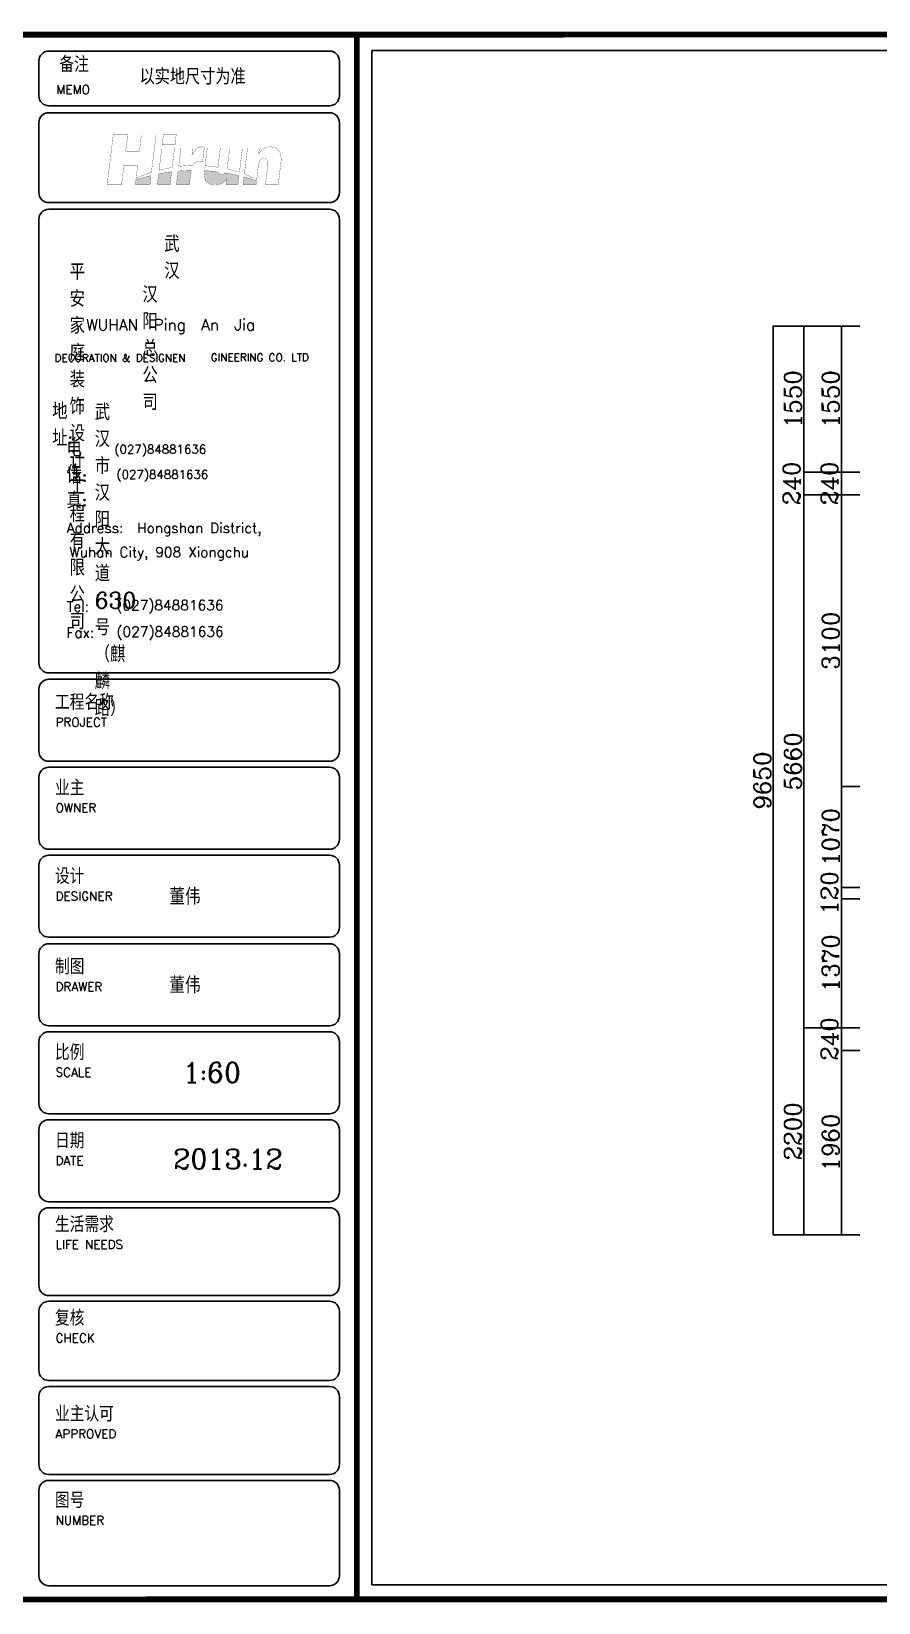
# Model space of a CAD drawing. Header units: millimetres. Extents: x 512961 to 915856, y -1268271 to -458543.
# Drawn here: x 872896 to 881892, y -1162809 to -1146125 of the extents above; entities that cross this region are included whole.
import ezdxf

# ---------------------------------------------------------------- set-up
doc = ezdxf.new("R2010")
doc.units = ezdxf.units.MM
doc.header["$MEASUREMENT"] = 0
doc.header["$PDMODE"] = 3
doc.layers.get('0').update_dxf_attribs({"linetype": 'CONTINUOUS'})
doc.layers.get('DEFPOINTS').update_dxf_attribs({"linetype": 'CONTINUOUS'})
doc.layers.add('txt', color=7, linetype='CONTINUOUS')
doc.styles.add('HZXY', font='complex.shx', dxfattribs={"bigfont": 'HZXY.shx'})
doc.styles.add('ROMAND', font='romand')
doc.styles.get("Standard").update_dxf_attribs({"font": 'complex.shx', "bigfont": 'hzxy.shx'})
doc.dimstyles.new('LMDIM40', dxfattribs={"dimtxt": 80, "dimasz": 20, "dimexe": 0, "dimexo": 0, "dimgap": 25, "dimtad": 1, "dimdec": 0, "dimzin": 0, "dimdsep": 46, "dimtxsty": 'Standard', "dimblk1": 'DOT', "dimblk2": 'DOT', "dimsah": 1, "dimcen": 0, "dimclrd": 2, "dimclre": 2, "dimclrt": 2, "dimadec": 0, "dimazin": 0, "dimtfac": 1, "dimtdec": 0, "dimtmove": 2, "dimatfit": 3, "dimldrblk": 'DOT', "dimfxl": 1, "dimtolj": 1, "dimtzin": 0, "dimarcsym": 0})

# ---------------------------------------------------------------- blocks, each defined once
blk = doc.blocks.new('_ArchTick')
at = {"color": 0, "linetype": 'ByBlock', "const_width": 0.15}
blk.add_lwpolyline([(-0.5, -0.5), (0.5, 0.5)], dxfattribs=at)
blk = doc.blocks.new('*D666')
at = {"layer": 'DEFPOINTS', "color": 0}
for p in [(881499, -1156945), (881692, -1156945), (881692, -1158905)]:
    blk.add_point(p, dxfattribs=at)
at = {"layer": 'txt', "color": 2, "lineweight": -2}
for p, q in [((881692, -1156945), (881499, -1156945)), ((881499, -1158905), (881499, -1156945)), ((881692, -1158905), (881499, -1158905))]:
    blk.add_line(p, q, dxfattribs=at)
at = {"layer": 'txt', "color": 2, "lineweight": -2, "xscale": 20, "yscale": 20, "zscale": 20}
for p, rotation in [((881499, -1156945), 90), ((881499, -1158905), 270)]:
    blk.add_blockref('_ArchTick', p, dxfattribs=dict(at, rotation=rotation))
at = {"layer": 'txt', "color": 2, "insert": (881384, -1157925), "char_height": 180, "attachment_point": 5, "rotation": 90}
blk.add_mtext('\\A1;1960', dxfattribs=at)
blk = doc.blocks.new('_DOT')
at = {"color": 0, "linetype": 'ByBlock'}
blk.add_line((-0.5, 0), (-1, 0), dxfattribs=at)
at = {"color": 0, "linetype": 'ByBlock', "const_width": 0.5}
blk.add_lwpolyline([(-0.25, 0, 1), (0.25, 0, 1)], format="xyb", close=True, dxfattribs=at)
blk = doc.blocks.new('DOT')
at = {"color": 0, "linetype": 'ByBlock'}
blk.add_line((-0.35, 0), (-1, 0), dxfattribs=at)
at = {"color": 0, "linetype": 'ByBlock', "const_width": 0.35}
blk.add_lwpolyline([(-0.175, 0, 1), (0.175, 0, 1)], format="xyb", close=True, dxfattribs=at)
blk = doc.blocks.new('*D667')
at = {"layer": 'DEFPOINTS', "color": 0}
for p in [(881499, -1156705), (881692, -1156705), (881692, -1156945)]:
    blk.add_point(p, dxfattribs=at)
at = {"layer": 'txt', "color": 2, "lineweight": -2}
for p, q in [((881692, -1156705), (881499, -1156705)), ((881499, -1156945), (881499, -1156705)), ((881692, -1156945), (881499, -1156945))]:
    blk.add_line(p, q, dxfattribs=at)
at = {"layer": 'txt', "color": 2, "lineweight": -2, "xscale": 20, "yscale": 20, "zscale": 20}
for p, rotation in [((881499, -1156705), 90), ((881499, -1156945), 270)]:
    blk.add_blockref('_ArchTick', p, dxfattribs=dict(at, rotation=rotation))
at = {"layer": 'txt', "color": 2, "insert": (881371, -1156825), "char_height": 180, "attachment_point": 5, "rotation": 90}
blk.add_mtext('\\A1;240', dxfattribs=at)
blk = doc.blocks.new('*D668')
at = {"layer": 'DEFPOINTS', "color": 0}
for p in [(881499, -1155335), (881692, -1155335), (881692, -1156705)]:
    blk.add_point(p, dxfattribs=at)
at = {"layer": 'txt', "color": 2, "lineweight": -2}
for p, q in [((881692, -1155335), (881499, -1155335)), ((881499, -1156705), (881499, -1155335)), ((881692, -1156705), (881499, -1156705))]:
    blk.add_line(p, q, dxfattribs=at)
at = {"layer": 'txt', "color": 2, "lineweight": -2, "xscale": 20, "yscale": 20, "zscale": 20}
for p, rotation in [((881499, -1155335), 90), ((881499, -1156705), 270)]:
    blk.add_blockref('_ArchTick', p, dxfattribs=dict(at, rotation=rotation))
at = {"layer": 'txt', "color": 2, "insert": (881384, -1156020), "char_height": 180, "attachment_point": 5, "rotation": 90}
blk.add_mtext('\\A1;1370', dxfattribs=at)
blk = doc.blocks.new('*D669')
at = {"layer": 'DEFPOINTS', "color": 0}
for p in [(881499, -1155215), (881692, -1155215), (881692, -1155335)]:
    blk.add_point(p, dxfattribs=at)
at = {"layer": 'txt', "color": 2, "lineweight": -2}
for p, q in [((881692, -1155215), (881499, -1155215)), ((881499, -1155335), (881499, -1155215)), ((881692, -1155335), (881499, -1155335))]:
    blk.add_line(p, q, dxfattribs=at)
at = {"layer": 'txt', "color": 2, "lineweight": -2, "xscale": 20, "yscale": 20, "zscale": 20}
for p, rotation in [((881499, -1155215), 90), ((881499, -1155335), 270)]:
    blk.add_blockref('_ArchTick', p, dxfattribs=dict(at, rotation=rotation))
at = {"layer": 'txt', "color": 2, "insert": (881371, -1155275), "char_height": 180, "attachment_point": 5, "rotation": 90}
blk.add_mtext('\\A1;120', dxfattribs=at)
blk = doc.blocks.new('*D670')
at = {"layer": 'DEFPOINTS', "color": 0}
for p in [(881499, -1154145), (881692, -1154145), (881692, -1155215)]:
    blk.add_point(p, dxfattribs=at)
at = {"layer": 'txt', "color": 2, "lineweight": -2}
for p, q in [((881692, -1154145), (881499, -1154145)), ((881499, -1155215), (881499, -1154145)), ((881692, -1155215), (881499, -1155215))]:
    blk.add_line(p, q, dxfattribs=at)
at = {"layer": 'txt', "color": 2, "lineweight": -2, "xscale": 20, "yscale": 20, "zscale": 20}
for p, rotation in [((881499, -1154145), 90), ((881499, -1155215), 270)]:
    blk.add_blockref('_ArchTick', p, dxfattribs=dict(at, rotation=rotation))
at = {"layer": 'txt', "color": 2, "insert": (881384, -1154680), "char_height": 180, "attachment_point": 5, "rotation": 90}
blk.add_mtext('\\A1;1070', dxfattribs=at)
blk = doc.blocks.new('*D671')
at = {"layer": 'DEFPOINTS', "color": 0}
for p in [(881499, -1151045), (881692, -1151045), (881692, -1154145)]:
    blk.add_point(p, dxfattribs=at)
at = {"layer": 'txt', "color": 2, "lineweight": -2}
for p, q in [((881692, -1151045), (881499, -1151045)), ((881499, -1154145), (881499, -1151045)), ((881692, -1154145), (881499, -1154145))]:
    blk.add_line(p, q, dxfattribs=at)
at = {"layer": 'txt', "color": 2, "lineweight": -2, "xscale": 20, "yscale": 20, "zscale": 20}
for p, rotation in [((881499, -1151045), 90), ((881499, -1154145), 270)]:
    blk.add_blockref('_ArchTick', p, dxfattribs=dict(at, rotation=rotation))
at = {"layer": 'txt', "color": 2, "insert": (881384, -1152595), "char_height": 180, "attachment_point": 5, "rotation": 90}
blk.add_mtext('\\A1;3100', dxfattribs=at)
blk = doc.blocks.new('*D672')
at = {"layer": 'DEFPOINTS', "color": 0}
for p in [(881499, -1150805), (881692, -1150805), (881692, -1151045)]:
    blk.add_point(p, dxfattribs=at)
at = {"layer": 'txt', "color": 2, "lineweight": -2}
for p, q in [((881692, -1150805), (881499, -1150805)), ((881499, -1151045), (881499, -1150805)), ((881692, -1151045), (881499, -1151045))]:
    blk.add_line(p, q, dxfattribs=at)
at = {"layer": 'txt', "color": 2, "lineweight": -2, "xscale": 20, "yscale": 20, "zscale": 20}
for p, rotation in [((881499, -1150805), 90), ((881499, -1151045), 270)]:
    blk.add_blockref('_ArchTick', p, dxfattribs=dict(at, rotation=rotation))
at = {"layer": 'txt', "color": 2, "insert": (881371, -1150925), "char_height": 180, "attachment_point": 5, "rotation": 90}
blk.add_mtext('\\A1;240', dxfattribs=at)
blk = doc.blocks.new('*D673')
at = {"layer": 'DEFPOINTS', "color": 0}
for p in [(881499, -1149255), (881692, -1149255), (881692, -1150805)]:
    blk.add_point(p, dxfattribs=at)
at = {"layer": 'txt', "color": 2, "lineweight": -2}
for p, q in [((881692, -1149255), (881499, -1149255)), ((881499, -1150805), (881499, -1149255)), ((881692, -1150805), (881499, -1150805))]:
    blk.add_line(p, q, dxfattribs=at)
at = {"layer": 'txt', "color": 2, "lineweight": -2, "xscale": 20, "yscale": 20, "zscale": 20}
for p, rotation in [((881499, -1149255), 90), ((881499, -1150805), 270)]:
    blk.add_blockref('_ArchTick', p, dxfattribs=dict(at, rotation=rotation))
at = {"layer": 'txt', "color": 2, "insert": (881384, -1150030), "char_height": 180, "attachment_point": 5, "rotation": 90}
blk.add_mtext('\\A1;1550', dxfattribs=at)
blk = doc.blocks.new('*D694')
at = {"layer": 'DEFPOINTS', "color": 0}
for p in [(881692, -1149255), (881097, -1150805), (881692, -1150805)]:
    blk.add_point(p, dxfattribs=at)
at = {"layer": 'txt', "color": 2, "lineweight": -2}
for p, q in [((881692, -1149255), (881097, -1149255)), ((881097, -1149255), (881097, -1150805)), ((881692, -1150805), (881097, -1150805))]:
    blk.add_line(p, q, dxfattribs=at)
at = {"layer": 'txt', "color": 2, "lineweight": -2, "xscale": 20, "yscale": 20, "zscale": 20}
for p, rotation in [((881097, -1149255), 90), ((881097, -1150805), 270)]:
    blk.add_blockref('_ArchTick', p, dxfattribs=dict(at, rotation=rotation))
at = {"layer": 'txt', "color": 2, "insert": (880982, -1150030), "char_height": 180, "attachment_point": 5, "rotation": 90}
blk.add_mtext('\\A1;1550', dxfattribs=at)
blk = doc.blocks.new('*D695')
at = {"layer": 'DEFPOINTS', "color": 0}
for p in [(881692, -1150805), (881097, -1151045), (881692, -1151045)]:
    blk.add_point(p, dxfattribs=at)
at = {"layer": 'txt', "color": 2, "lineweight": -2}
for p, q in [((881692, -1150805), (881097, -1150805)), ((881097, -1150805), (881097, -1151045)), ((881692, -1151045), (881097, -1151045))]:
    blk.add_line(p, q, dxfattribs=at)
at = {"layer": 'txt', "color": 2, "lineweight": -2, "xscale": 20, "yscale": 20, "zscale": 20}
for p, rotation in [((881097, -1150805), 90), ((881097, -1151045), 270)]:
    blk.add_blockref('_ArchTick', p, dxfattribs=dict(at, rotation=rotation))
at = {"layer": 'txt', "color": 2, "insert": (880969, -1150925), "char_height": 180, "attachment_point": 5, "rotation": 90}
blk.add_mtext('\\A1;240', dxfattribs=at)
blk = doc.blocks.new('*D696')
at = {"layer": 'DEFPOINTS', "color": 0}
for p in [(881692, -1151045), (881097, -1156705), (881692, -1156705)]:
    blk.add_point(p, dxfattribs=at)
at = {"layer": 'txt', "color": 2, "lineweight": -2}
for p, q in [((881692, -1151045), (881097, -1151045)), ((881097, -1151045), (881097, -1156705)), ((881692, -1156705), (881097, -1156705))]:
    blk.add_line(p, q, dxfattribs=at)
at = {"layer": 'txt', "color": 2, "lineweight": -2, "xscale": 20, "yscale": 20, "zscale": 20}
for p, rotation in [((881097, -1151045), 90), ((881097, -1156705), 270)]:
    blk.add_blockref('_ArchTick', p, dxfattribs=dict(at, rotation=rotation))
at = {"layer": 'txt', "color": 2, "insert": (880982, -1153875), "char_height": 180, "attachment_point": 5, "rotation": 90}
blk.add_mtext('\\A1;5660', dxfattribs=at)
blk = doc.blocks.new('*D697')
at = {"layer": 'DEFPOINTS', "color": 0}
for p in [(881692, -1156705), (881097, -1158905), (881692, -1158905)]:
    blk.add_point(p, dxfattribs=at)
at = {"layer": 'txt', "color": 2, "lineweight": -2}
for p, q in [((881692, -1156705), (881097, -1156705)), ((881097, -1156705), (881097, -1158905)), ((881692, -1158905), (881097, -1158905))]:
    blk.add_line(p, q, dxfattribs=at)
at = {"layer": 'txt', "color": 2, "lineweight": -2, "xscale": 20, "yscale": 20, "zscale": 20}
for p, rotation in [((881097, -1156705), 90), ((881097, -1158905), 270)]:
    blk.add_blockref('_ArchTick', p, dxfattribs=dict(at, rotation=rotation))
at = {"layer": 'txt', "color": 2, "insert": (880982, -1157805), "char_height": 180, "attachment_point": 5, "rotation": 90}
blk.add_mtext('\\A1;2200', dxfattribs=at)
blk = doc.blocks.new('*D698')
at = {"layer": 'DEFPOINTS', "color": 0}
for p in [(881692, -1149255), (880774, -1158905), (881692, -1158905)]:
    blk.add_point(p, dxfattribs=at)
at = {"layer": 'txt', "color": 2, "lineweight": -2}
for p, q in [((881692, -1149255), (880774, -1149255)), ((880774, -1149255), (880774, -1158905)), ((881692, -1158905), (880774, -1158905))]:
    blk.add_line(p, q, dxfattribs=at)
at = {"layer": 'txt', "color": 2, "lineweight": -2, "xscale": 20, "yscale": 20, "zscale": 20}
for p, rotation in [((880774, -1149255), 90), ((880774, -1158905), 270)]:
    blk.add_blockref('_ArchTick', p, dxfattribs=dict(at, rotation=rotation))
at = {"layer": 'txt', "color": 2, "insert": (880659, -1154080), "char_height": 180, "attachment_point": 5, "rotation": 90}
blk.add_mtext('\\A1;9650', dxfattribs=at)

msp = doc.modelspace()

# ---------------------------------------------------------------- hatches: boundary and pattern name
h = msp.add_hatch(color=8)
h.paths.add_polyline_path([(875286.8, -1147710.9, 0.0083728), (875223.7, -1147690.4, 0.0125238), (875153.7, -1147670.1), (875144, -1147749.5), (875282, -1147749.5)])
h.paths.add_polyline_path([(875100.7, -1147656.8, 0.0009777), (875029.6, -1147640.9, 0.0082024), (874952.1, -1147626.7, -0.0807601), (874941.4, -1147636.3, -0.0700903), (874929.2, -1147641.7, -0.0659521), (874907.2, -1147643.2, -0.1711385), (874886.9, -1147636.2, -0.1710199), (874875.7, -1147616, 0.0091201), (874805, -1147608.3, 0.0067274), (874734.1, -1147603.7, 0.0035828), (874732.7, -1147619.5, 0.027491), (874732.1, -1147653.1, 0.1253979), (874751.4, -1147715.7, 0.1608663), (874798.2, -1147749.6), (874889, -1147749.6, 0.0830321), (874931.8, -1147729.2, 0.0448455), (874954.9, -1147710, 0.0268999), (874970.9, -1147691.8), (874963.8, -1147749.6), (875089.4, -1147749.6)])
h.paths.add_polyline_path([(874592.8, -1147601.1, 0.0056446), (874526.6, -1147603.3, 0.006522), (874453.9, -1147608), (874436.4, -1147749.6), (874574.1, -1147749.6)])
h.paths.add_polyline_path([(874385, -1147615.6, 0.0087866), (874315.5, -1147625.5, 0.0150856), (874247, -1147637.8), (874233.3, -1147749.6), (874368.6, -1147749.6)])
h.paths.add_polyline_path([(874167, -1147655.3, 0.0116976), (874088, -1147676.6, 0.0068308), (874005.2, -1147703), (873999.4, -1147749.6), (874155.4, -1147749.6)])

# ---------------------------------------------------------------- linework, layer by layer
at = {"color": 4}
for p, q in [((876061.1, -1146333.8), (873081.6, -1146333.8)), ((872975.4, -1146440), (872975.4, -1146808.2)), ((876167.3, -1146440), (876167.3, -1146808.2)), ((876061.1, -1146914.3), (873081.6, -1146914.3)), ((876061.1, -1146988.1), (873081.6, -1146988.1)), ((872975.4, -1147094.2), (872975.4, -1147836.5)), ((876167.3, -1147094.2), (876167.3, -1147836.5)), ((876061.1, -1147942.6), (873081.6, -1147942.6)), ((876061.1, -1148013.3), (873081.6, -1148013.3)), ((872975.4, -1152832.9), (872975.4, -1148119.5)), ((876167.3, -1148119.5), (876167.3, -1152830.7)), ((876061.1, -1152936.9), (873081.6, -1152936.9)), ((873081.6, -1153005), (876061.1, -1153005)), ((872975.4, -1153769.2), (872975.4, -1153111.1)), ((876167.3, -1153111.1), (876167.3, -1153769.2)), ((873081.6, -1153875.4), (876061.1, -1153875.4)), ((872975.4, -1154703.3), (872975.4, -1154045.2)), ((873081.6, -1153939.1), (876061.1, -1153939.1)), ((876167.3, -1154045.2), (876167.3, -1154703.3)), ((873081.6, -1154809.5), (876061.1, -1154809.5)), ((873081.6, -1154873.2), (876061.1, -1154873.2)), ((872975.4, -1155637.4), (872975.4, -1154979.3)), ((876167.3, -1154979.3), (876167.3, -1155637.4)), ((873081.6, -1155743.6), (876061.1, -1155743.6)), ((873081.6, -1155813.6), (876061.1, -1155813.6)), ((872975.4, -1156577.8), (872975.4, -1155919.7)), ((876167.3, -1155919.7), (876167.3, -1156577.8)), ((873081.6, -1156684), (876061.1, -1156684)), ((872975.4, -1157511.9), (872975.4, -1156853.8)), ((873081.6, -1156747.7), (876061.1, -1156747.7)), ((876167.3, -1156853.8), (876167.3, -1157511.9)), ((873081.6, -1157618.1), (876061.1, -1157618.1)), ((873081.6, -1157681.8), (876061.1, -1157681.8)), ((872975.4, -1157787.9), (872975.4, -1158446)), ((876167.3, -1157787.9), (876167.3, -1158446)), ((873081.6, -1158552.2), (876061.1, -1158552.2)), ((872975.4, -1158722), (872975.4, -1159443.8)), ((873081.6, -1158615.9), (876061.1, -1158615.9)), ((876167.3, -1158722), (876167.3, -1159443.8)), ((873081.6, -1159550), (876061.1, -1159550)), ((872975.4, -1159716), (872975.4, -1160345.3)), ((873081.6, -1159609.9), (876061.1, -1159609.9)), ((876167.3, -1159716), (876167.3, -1160345.3)), ((873081.6, -1160451.4), (876061.1, -1160451.4)), ((873081.6, -1160515.1), (876061.1, -1160515.1)), ((872975.4, -1160621.2), (872975.4, -1161343.1)), ((876167.3, -1160621.2), (876167.3, -1161343.1)), ((873081.6, -1161449.2), (876061.1, -1161449.2)), ((873081.6, -1161511.5), (876061.1, -1161511.5)), ((872975.4, -1161617.6), (872975.4, -1162524.1)), ((876167.3, -1161617.6), (876167.3, -1162524.1)), ((873081.6, -1162630.3), (876061.1, -1162630.3))]:
    msp.add_line(p, q, dxfattribs=at)
at = {"const_width": 63.4}
for points in [[(853453.6, -1162777.7), (876351.9, -1162776.5), (876351.9, -1146157.8), (853453.6, -1146159)], [(876351.9, -1162776.5), (899250.1, -1162775.3), (899250.1, -1146156.6), (876351.9, -1146157.8)]]:
    msp.add_lwpolyline(points, close=True, dxfattribs=at)
at = {"color": 4}
msp.add_lwpolyline([(876511, -1146327.3), (876511, -1162620.7), (895715.7, -1162619.5), (895715.7, -1146326.1)], close=True, dxfattribs=at)
at = {"const_width": 2.57}
for points in [[(873766.1, -1147218.5), (873700.9, -1147749.6), (873854.9, -1147749.6), (873879.1, -1147545), (874025, -1147545), (874008.1, -1147685.2, -0.0213612), (874097.6, -1147647.3, -0.011006), (874170.1, -1147622.3), (874221.2, -1147218.1), (874065, -1147218.1), (874042.7, -1147396.6), (873896.6, -1147396.6), (873919.9, -1147219.1), (873766, -1147219.1)], [(874281, -1147362.5), (874251.8, -1147599.2, -0.0105569), (874318.6, -1147583.4, -0.0128922), (874390.8, -1147570.2), (874416.5, -1147362.5), (874281, -1147362.5)], [(874484.2, -1147362.4), (874460.1, -1147557.9, -0.0118671), (874528.9, -1147551.7, -0.0129971), (874608.8, -1147548.4, -0.1439359), (874639.7, -1147513.2, -0.1436825), (874686, -1147501.2, -0.1536681), (874700.6, -1147506.7), (874714.3, -1147506.7), (874733.1, -1147353.8), (874725.1, -1147353.8, -0.0155726), (874721.8, -1147352.4, 0.0837896), (874716.1, -1147351, 0.0788857), (874684.5, -1147355.2, 0.1325965), (874636.9, -1147383.4, 0.0890432), (874600.1, -1147439.6), (874609.6, -1147362.5), (874484.2, -1147362.4)], [(874763.8, -1147362.4), (874740.6, -1147551.9, -0.0159083), (874807.6, -1147558.1, -0.0153579), (874876.9, -1147567.9), (874902.1, -1147362.4), (874763.8, -1147362.4)], [(875001.4, -1147362.5), (874988, -1147473.6, 0.0032153), (874980.5, -1147534.2, -0.0358735), (874971.9, -1147584.1, -0.0148189), (875042.8, -1147602.3, -0.0119754), (875104.9, -1147621.8), (875137, -1147362.5), (875001.4, -1147362.5)], [(875157.4, -1147640.8), (875191.8, -1147362.7), (875317.1, -1147362.7), (875309.9, -1147422.8, -0.0543552), (875344.3, -1147386, -0.0929237), (875391.4, -1147358, -0.1330659), (875461.7, -1147353.9, -0.1455974), (875513.7, -1147379, -0.1364703), (875541.3, -1147426.1, -0.0836031), (875547.5, -1147501.7), (875517, -1147749.6), (875381.6, -1147749.6), (875405.8, -1147554.3, 0.0455004), (875407.5, -1147521.6, 0.1049859), (875400.7, -1147492.9, 0.190303), (875380.9, -1147475.1, 0.1097245), (875361, -1147472.4, 0.1122673), (875336.9, -1147481.1, 0.0873497), (875321.2, -1147498.4, 0.0325941), (875312.8, -1147517.6, 0.0363537), (875307.4, -1147542.3), (875288.4, -1147697.9, 0.0133415), (875218.1, -1147665, 0.0258428), (875157.4, -1147640.8, 0.7602512)], [(874005.2, -1147703), (873999.4, -1147749.7), (874155.4, -1147749.7), (874167, -1147655.3, 0.0116976), (874088, -1147676.6, 0.0068308), (874005.2, -1147703, -0.7640615)], [(874247, -1147637.8), (874233.3, -1147749.6), (874368.6, -1147749.6), (874385, -1147615.6, 0.0087866), (874315.5, -1147625.5, 0.0150856), (874247, -1147637.8, -1.0730626)], [(874453.9, -1147608), (874436.4, -1147749.7), (874574.1, -1147749.7), (874592.8, -1147601.1, 0.0056446), (874526.6, -1147603.3, 0.006522), (874453.9, -1147608, -0.5776864)], [(875100.7, -1147656.8), (875089.3, -1147749.8), (874963.8, -1147749.8), (874970.9, -1147691.8, -0.0268999), (874954.9, -1147710, -0.0448455), (874931.8, -1147729.2, -0.0984095), (874880.4, -1147751.8, -0.0926394), (874818, -1147753.6, -0.2179317), (874751.4, -1147715.7, -0.1253979), (874732.1, -1147653.1, -0.027491), (874732.7, -1147619.5, -0.0035828), (874734.1, -1147603.7, -0.0067274), (874805, -1147608.3, -0.0091201), (874875.7, -1147616, 0.1710199), (874886.9, -1147636.2, 0.1711385), (874907.2, -1147643.2, 0.0659521), (874929.2, -1147641.7, 0.0700903), (874941.4, -1147636.3, 0.0807601), (874952.1, -1147626.7, -0.0082024), (875029.6, -1147640.9, -0.0009777), (875100.7, -1147656.8, 1.1992285)], [(875153.7, -1147670.1), (875144, -1147749.5), (875282, -1147749.5), (875286.8, -1147710.9, 0.0083728), (875223.7, -1147690.4, 0.0125238), (875153.7, -1147670.1, -1.4214161)]]:
    msp.add_lwpolyline(points, format="xyb", dxfattribs=at)
msp.add_lwpolyline([(874298.8, -1147219.8), (874285.2, -1147329.8), (874420.6, -1147329.8), (874434.2, -1147219.8), (874298.8, -1147219.8)], dxfattribs=at)
at = {"color": 4}
for centre, start, end in [((873081.6, -1146440), 90, 180), ((876061.1, -1146440), 0, 90), ((873081.6, -1146808.2), 180, 270), ((876061.1, -1146808.2), 270, 0), ((873081.6, -1147094.2), 90, 180), ((876061.1, -1147094.2), 0, 90), ((873081.6, -1147836.5), 180, 270), ((876061.1, -1147836.5), 270, 0), ((873081.6, -1148119.5), 90, 180), ((876061.1, -1148119.5), 0, 90), ((873081.6, -1152830.7), 180, 270), ((876061.1, -1152830.7), 270, 0), ((873081.6, -1153111.1), 90, 180), ((876061.1, -1153111.1), 0, 90), ((873081.6, -1153769.2), 180, 270), ((876061.1, -1153769.2), 270, 0), ((873081.6, -1154045.2), 90, 180), ((876061.1, -1154045.2), 0, 90), ((873081.6, -1154703.3), 180, 270), ((876061.1, -1154703.3), 270, 0), ((873081.6, -1154979.3), 90, 180), ((876061.1, -1154979.3), 0, 90), ((873081.6, -1155637.4), 180, 270), ((876061.1, -1155637.4), 270, 0), ((873081.6, -1155919.7), 90, 180), ((876061.1, -1155919.7), 0, 90), ((873081.6, -1156577.8), 180, 270), ((876061.1, -1156577.8), 270, 0), ((873081.6, -1156853.8), 90, 180), ((876061.1, -1156853.8), 0, 90), ((873081.6, -1157511.9), 180, 270), ((876061.1, -1157511.9), 270, 0), ((873081.6, -1157787.9), 90, 180), ((876061.1, -1157787.9), 0, 90), ((873081.6, -1158446), 180, 270), ((876061.1, -1158446), 270, 0), ((873081.6, -1158722), 90, 180), ((876061.1, -1158722), 0, 90), ((873081.6, -1159443.8), 180, 270), ((876061.1, -1159443.8), 270, 0), ((873081.6, -1159716), 90, 180), ((876061.1, -1159716), 0, 90), ((873081.6, -1160345.3), 180, 270), ((876061.1, -1160345.3), 270, 0), ((873081.6, -1160621.2), 90, 180), ((876061.1, -1160621.2), 0, 90), ((873081.6, -1161343.1), 180, 270), ((876061.1, -1161343.1), 270, 0), ((873081.6, -1161617.6), 90, 180), ((876061.1, -1161617.6), 0, 90), ((873081.6, -1162524.1), 180, 270), ((876061.1, -1162524.1), 270, 0)]:
    msp.add_arc(centre, 106.1, start, end, dxfattribs=at)

# ---------------------------------------------------------------- texts
for s, height, style, p in [('备注', 164.62, 'HZXY', (873192.9, -1146557.3)), ('以实地尺寸为准', 169.15, 'HZXY', (874045.3, -1146689.3)), ('MEMO', 93.41, 'ROMAND', (873162.1, -1146788.7)), ('WUHAN  Ping  An  Jia', 119.224, 'HZXY', (873477.6, -1149299.7, -1834.9)), ('DECORATION & DESIGNEN', 81.049, 'HZXY', (873143.2, -1149632, -1834.9)), ('GINEERING CO. LTD', 81.049, 'HZXY', (874800.5, -1149627.4, -1834.9)), ('(027)84881636', 91.748, 'HZXY', (873777.2, -1150608.4, -1572.8)), (' (027)84881636', 91.748, 'HZXY', (873735.7, -1150875.5, -1572.8)), ('Address:  Hongshan District, ', 107.039, 'HZXY', (873271.4, -1151450.8, -1834.9)), (' Wuhan City, 908 Xiongchu  ', 107.039, 'HZXY', (873225.4, -1151708.1)), (' (027)84881636', 107.039, 'HZXY', (873724.8, -1152271.6, -1258.3)), (' (027)84881636', 107.039, 'HZXY', (873726.3, -1152552.3, -1572.8)), ('工程名称', 164.62, 'HZXY', (873146.4, -1153330.3)), ('PROJECT', 93.41, 'ROMAND', (873152.8, -1153507.1)), ('业主', 164.62, 'HZXY', (873146.4, -1154240.1)), ('OWNER', 93.41, 'ROMAND', (873152.8, -1154416.9)), ('设计', 164.62, 'HZXY', (873146.4, -1155177.8)), ('DESIGNER', 93.41, 'ROMAND', (873152.8, -1155354.6)), ('制图', 164.62, 'HZXY', (873146.4, -1156138.9)), ('DRAWER', 93.41, 'ROMAND', (873152.8, -1156315.7)), ('比例', 164.62, 'HZXY', (873146.4, -1157048.7)), ('1:60', 211.97, 'HZXY', (874504.4, -1157286.7)), ('SCALE', 93.41, 'ROMAND', (873152.8, -1157225.5)), ('日期', 164.62, 'HZXY', (873146.4, -1157986.4)), ('DATE', 93.41, 'ROMAND', (873152.8, -1158163.2)), ('2013.12', 211.97, 'HZXY', (874402.3, -1158205)), ('复核', 164.62, 'HZXY', (873146.4, -1159870.1)), ('CHECK', 93.41, 'ROMAND', (873152.8, -1160046.8)), ('业主认可', 164.62, 'HZXY', (873146.4, -1160888)), ('APPROVED', 93.41, 'ROMAND', (873152.8, -1161064.8)), ('图号', 164.62, 'HZXY', (873146.4, -1161806)), ('NUMBER', 93.41, 'ROMAND', (873152.8, -1161982.8))]:
    msp.add_text(s, height=height, dxfattribs=dict(style=style)).set_placement(p)
for p in [(874360.9, -1155399.7), (874360.9, -1156340.1)]:
    msp.add_text('董伟', height=174.87).set_placement(p)
at = {"color": 2}
for s, height, style, p in [('生活需求', 164.62, 'HZXY', (873146.4, -1158876.1)), ('LIFE NEEDS', 93.41, 'ROMAND', (873152.8, -1159052.8))]:
    msp.add_text(s, height=height, dxfattribs=dict(at, style=style)).set_placement(p)
at = {"attachment_point": 1, "style": 'HZXY'}
for s, insert, char_height, width in [('武汉', (874307.4, -1148295.6, -1834.9), 171.26, 0.906), ('平安家庭装饰设计工程有限公司', (873302.4, -1148593.3, -1834.9), 171.262, 1.07), ('汉阳总公司', (874074.9, -1148833.4, -1834.9), 171.26, 0.795), ('地址:', (873117.3, -1150071, -1834.9), 171.26, 1.07), ('武汉市汉阳大道630号（麒麟路）', (873568.7, -1150082.2, -1834.9), 171.262, 0.906), ('电话:', (873269.4, -1150470.9, -1834.9), 171.26, 1.07), ('传真:', (873269.4, -1150733.8, -1834.9), 171.26, 1.07), ('Tel:', (873269.4, -1152180, -1834.9), 107.04, 1.07), ('Fax:', (873269.4, -1152455.9, -1834.9), 107.04, 1.07)]:
    msp.add_mtext(s, dxfattribs=dict(at, insert=insert, char_height=char_height, width=width))

# ---------------------------------------------------------------- dimensions: what is measured, and where the dimension line sits
at = {"layer": 'txt', "color": 2}
for base, p1, p2, angle, picture, middle in [((880773.5, -1158905.4), (881692, -1149255.4), (881692, -1158905.4), 90, '*D698', (880658.5, -1154080.4)), ((881096.5, -1150805.4), (881692, -1149255.4), (881692, -1150805.4), 90, '*D694', (880981.5, -1150030.4)), ((881498.5, -1149255.4), (881692, -1150805.4), (881692, -1149255.4), 270, '*D673', (881383.5, -1150030.4)), ((881096.5, -1151045.4), (881692, -1150805.4), (881692, -1151045.4), 90, '*D695', (880969, -1150925.4)), ((881498.5, -1150805.4), (881692, -1151045.4), (881692, -1150805.4), 270, '*D672', (881371, -1150925.4)), ((881096.5, -1156705.4), (881692, -1151045.4), (881692, -1156705.4), 90, '*D696', (880981.5, -1153875.4)), ((881498.5, -1151045.4), (881692, -1154145.4), (881692, -1151045.4), 270, '*D671', (881383.5, -1152595.4)), ((881498.5, -1154145.4), (881692, -1155215.4), (881692, -1154145.4), 270, '*D670', (881383.5, -1154680.4)), ((881498.5, -1155215.4), (881692, -1155335.4), (881692, -1155215.4), 270, '*D669', (881371, -1155275.4)), ((881498.5, -1155335.4), (881692, -1156705.4), (881692, -1155335.4), 270, '*D668', (881383.5, -1156020.4)), ((881096.5, -1158905.4), (881692, -1156705.4), (881692, -1158905.4), 90, '*D697', (880981.5, -1157805.4)), ((881498.5, -1156705.4), (881692, -1156945.4), (881692, -1156705.4), 270, '*D667', (881371, -1156825.4)), ((881498.5, -1156945.4), (881692, -1158905.4), (881692, -1156945.4), 270, '*D666', (881383.5, -1157925.4))]:
    dim = msp.add_linear_dim(base=base, p1=p1, p2=p2, angle=angle, dimstyle='LMDIM40', override={"dimtxt": 180, "dimblk": 'ArchTick', "dimsah": 0, "dimldrblk": 'DOT'}, dxfattribs=at)
    dim.commit()
    dim.dimension.update_dxf_attribs({"geometry": picture, "text_midpoint": middle})

doc.saveas('drawing.dxf')
